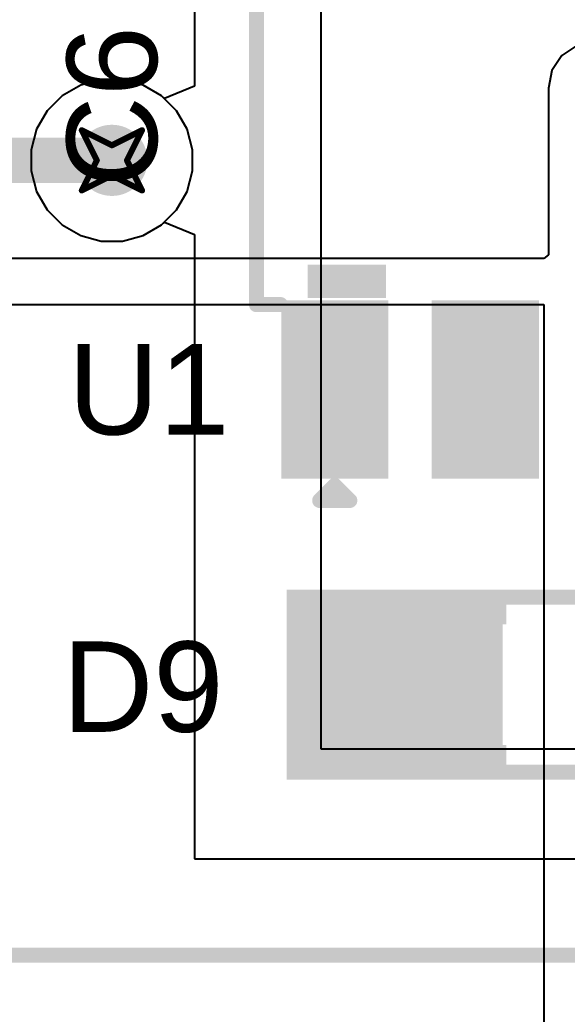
# Model space of a CAD drawing. Header units: inches. Extents: x -36 to 349, y -11 to 240.
# Drawn here: x 30.03 to 34.65, y 2.43 to 10.81 of the extents above; entities that cross this region are included whole.
import ezdxf

# ---------------------------------------------------------------- set-up
doc = ezdxf.new("R2010")
doc.units = ezdxf.units.IN
for name, color, linetype in [('Bottom Layer', 5, 'Continuous'), ('Drill Drawing', 1, 'Continuous'), ('Layer 1', 16, 'Continuous'), ('Layer 2', 76, 'Continuous'), ('Top Layer', 1, 'Continuous'), ('Top Overlay', 2, 'Continuous'), ('Top Paste', 8, 'Continuous'), ('Top Solder', 216, 'Continuous'), ('Via Holes', 16, 'Continuous')]:
    doc.layers.add(name, color=color, linetype=linetype)
doc.styles.add('Arial', font='', dxfattribs={"height": 0.2})
doc.styles.get('Arial').set_extended_font_data('Arial')

# ---------------------------------------------------------------- blocks, each defined once
blk = doc.blocks.new('TB008A_508_02BE_123')
at = {"layer": 'Top Overlay'}
blk.add_lwpolyline([(5.08, -6, 0.127, 0.127, 0), (-5.08, -6, 0.127, 0.127, 0)], format="xyseb", dxfattribs=at)
blk = doc.blocks.new('SOP_8_165')
at = {"layer": 'Top Layer'}
for points in [[(-3.4, 2.255), (-2.1, 2.255), (-2.1, 1.555), (-3.4, 1.555)], [(2.1, 2.255), (3.4, 2.255), (3.4, 1.555), (2.1, 1.555)], [(-3.4, 0.985), (-2.1, 0.985), (-2.1, 0.285), (-3.4, 0.285)], [(2.1, 0.985), (3.4, 0.985), (3.4, 0.285), (2.1, 0.285)], [(-3.4, -0.285), (-2.1, -0.285), (-2.1, -0.985), (-3.4, -0.985)], [(2.1, -0.285), (3.4, -0.285), (3.4, -0.985), (2.1, -0.985)], [(-3.4, -1.555), (-2.1, -1.555), (-2.1, -2.255), (-3.4, -2.255)], [(2.1, -1.555), (3.4, -1.555), (3.4, -2.255), (2.1, -2.255)]]:
    blk.add_hatch(color=1, dxfattribs=at).paths.add_polyline_path(points)
at = {"layer": 'Top Overlay'}
blk.add_hatch(color=2, dxfattribs=at).paths.add_polyline_path([(-1.9794, 1.4721), (-1.7, 1.4721), (-1.7, 2.1325), (-1.9794, 2.1325)])
at = {"layer": 'Top Paste'}
for points in [[(-3.4, 2.255), (-2.1, 2.255), (-2.1, 1.555), (-3.4, 1.555)], [(2.1, 2.255), (3.4, 2.255), (3.4, 1.555), (2.1, 1.555)], [(-3.4, 0.985), (-2.1, 0.985), (-2.1, 0.285), (-3.4, 0.285)], [(2.1, 0.985), (3.4, 0.985), (3.4, 0.285), (2.1, 0.285)], [(-3.4, -0.285), (-2.1, -0.285), (-2.1, -0.985), (-3.4, -0.985)], [(2.1, -0.285), (3.4, -0.285), (3.4, -0.985), (2.1, -0.985)], [(-3.4, -1.555), (-2.1, -1.555), (-2.1, -2.255), (-3.4, -2.255)], [(2.1, -1.555), (3.4, -1.555), (3.4, -2.255), (2.1, -2.255)]]:
    blk.add_hatch(color=8, dxfattribs=at).paths.add_polyline_path(points)
at = {"layer": 'Top Solder'}
for points in [[(-3.5016, 2.3566), (-1.9984, 2.3566), (-1.9984, 1.4534), (-3.5016, 1.4534)], [(1.9984, 2.3566), (3.5016, 2.3566), (3.5016, 1.4534), (1.9984, 1.4534)], [(-3.5016, 1.0866), (-1.9984, 1.0866), (-1.9984, 0.1834), (-3.5016, 0.1834)], [(1.9984, 1.0866), (3.5016, 1.0866), (3.5016, 0.1834), (1.9984, 0.1834)], [(-3.5016, -0.1834), (-1.9984, -0.1834), (-1.9984, -1.0866), (-3.5016, -1.0866)], [(1.9984, -0.1834), (3.5016, -0.1834), (3.5016, -1.0866), (1.9984, -1.0866)], [(-3.5016, -1.4534), (-1.9984, -1.4534), (-1.9984, -2.3566), (-3.5016, -2.3566)], [(1.9984, -1.4534), (3.5016, -1.4534), (3.5016, -2.3566), (1.9984, -2.3566)]]:
    blk.add_hatch(color=216, dxfattribs=at).paths.add_polyline_path(points)
at = {"layer": 'Top Overlay'}
for points in [[(-2.0356, 2.5654, 0.127, 0.127, 0), (-2.0356, 2.3622, 0.127, 0.127, 0)], [(-2.0356, 2.5654, 0.127, 0.127, 0), (2.0284, 2.5654, 0.127, 0.127, 0)], [(2.0284, 2.5654, 0.127, 0.127, 0), (2.0284, 2.3622, 0.127, 0.127, 0)], [(-3.6866, 2.032, 0.127, 0.127, 0), (-3.6866, 1.778, 0.127, 0.127, 0)], [(-3.6866, 2.032, 0.127, 0.127, 0), (-3.5596, 1.905, 0.127, 0.127, 0)], [(-3.5596, 1.905, 0.127, 0.127, 0), (-3.6866, 1.778, 0.127, 0.127, 0)], [(-2.0356, -2.3622, 0.127, 0.127, 0), (-2.0356, -2.5654, 0.127, 0.127, 0)], [(2.0284, -2.3622, 0.127, 0.127, 0), (2.0284, -2.5654, 0.127, 0.127, 0)], [(-2.0356, -2.5654, 0.127, 0.127, 0), (2.0284, -2.5654, 0.127, 0.127, 0)]]:
    blk.add_lwpolyline(points, format="xyseb", dxfattribs=at)
for points in [[(-2.0673, 2.5654, 0.0635, 0.0635, 1), (-2.0038, 2.5654, 0.0635, 0.0635, 1)], [(-2.0673, 2.5654, 0.0635, 0.0635, 1), (-2.0038, 2.5654, 0.0635, 0.0635, 1)], [(1.9967, 2.5654, 0.0635, 0.0635, 1), (2.0602, 2.5654, 0.0635, 0.0635, 1)], [(1.9967, 2.5654, 0.0635, 0.0635, 1), (2.0602, 2.5654, 0.0635, 0.0635, 1)], [(-2.0673, 2.3622, 0.0635, 0.0635, 1), (-2.0038, 2.3622, 0.0635, 0.0635, 1)], [(1.9967, 2.3622, 0.0635, 0.0635, 1), (2.0602, 2.3622, 0.0635, 0.0635, 1)], [(-3.7183, 2.032, 0.0635, 0.0635, 1), (-3.6548, 2.032, 0.0635, 0.0635, 1)], [(-3.7183, 2.032, 0.0635, 0.0635, 1), (-3.6548, 2.032, 0.0635, 0.0635, 1)], [(-3.5913, 1.905, 0.0635, 0.0635, 1), (-3.5278, 1.905, 0.0635, 0.0635, 1)], [(-3.5913, 1.905, 0.0635, 0.0635, 1), (-3.5278, 1.905, 0.0635, 0.0635, 1)], [(-3.7183, 1.778, 0.0635, 0.0635, 1), (-3.6548, 1.778, 0.0635, 0.0635, 1)], [(-3.7183, 1.778, 0.0635, 0.0635, 1), (-3.6548, 1.778, 0.0635, 0.0635, 1)], [(-2.0673, -2.3622, 0.0635, 0.0635, 1), (-2.0038, -2.3622, 0.0635, 0.0635, 1)], [(1.9967, -2.3622, 0.0635, 0.0635, 1), (2.0602, -2.3622, 0.0635, 0.0635, 1)], [(-2.0673, -2.5654, 0.0635, 0.0635, 1), (-2.0038, -2.5654, 0.0635, 0.0635, 1)], [(-2.0673, -2.5654, 0.0635, 0.0635, 1), (-2.0038, -2.5654, 0.0635, 0.0635, 1)], [(1.9967, -2.5654, 0.0635, 0.0635, 1), (2.0602, -2.5654, 0.0635, 0.0635, 1)], [(1.9967, -2.5654, 0.0635, 0.0635, 1), (2.0602, -2.5654, 0.0635, 0.0635, 1)]]:
    blk.add_lwpolyline(points, format="xyseb", close=True, dxfattribs=at)
blk = doc.blocks.new('SOD_123_390')
at = {"layer": 'Top Layer'}
for points in [[(-1.1, 0.45), (-1.1, -0.45), (-2.05, -0.45), (-2.05, 0.45)], [(2.05, 0.45), (2.05, -0.45), (1.1, -0.45), (1.1, 0.45)]]:
    blk.add_hatch(color=1, dxfattribs=at).paths.add_polyline_path(points)
at = {"layer": 'Top Overlay'}
for points in [[(0.9652, 0.508), (2.8194, 0.508), (2.8194, 0.8), (0.9652, 0.8)], [(2.1198, -0.7874), (2.8194, -0.7874), (2.8194, 0.7874), (2.1198, 0.7874)], [(0.9652, -0.8), (2.8194, -0.8), (2.8194, -0.508), (0.9652, -0.508)]]:
    blk.add_hatch(color=2, dxfattribs=at).paths.add_polyline_path(points)
at = {"layer": 'Top Paste'}
for points in [[(-1.1, 0.45), (-1.1, -0.45), (-2.05, -0.45), (-2.05, 0.45)], [(2.05, 0.45), (2.05, -0.45), (1.1, -0.45), (1.1, 0.45)]]:
    blk.add_hatch(color=8, dxfattribs=at).paths.add_polyline_path(points)
at = {"layer": 'Top Solder'}
for points in [[(-0.9984, 0.5516), (-0.9984, -0.5516), (-2.1516, -0.5516), (-2.1516, 0.5516)], [(2.1516, 0.5516), (2.1516, -0.5516), (0.9984, -0.5516), (0.9984, 0.5516)]]:
    blk.add_hatch(color=216, dxfattribs=at).paths.add_polyline_path(points)
at = {"layer": 'Top Overlay'}
for points in [[(0.9652, 0.7366, 0.127, 0.127, 0), (-1.3716, 0.7366, 0.127, 0.127, 0)], [(-1.3716, 0.7366, 0.127, 0.127, 0), (-1.3716, 0.5842, 0.127, 0.127, 0)], [(-1.3716, -0.5842, 0.127, 0.127, 0), (-1.3716, -0.7366, 0.127, 0.127, 0)], [(0.9652, -0.7366, 0.127, 0.127, 0), (-1.3716, -0.7366, 0.127, 0.127, 0)]]:
    blk.add_lwpolyline(points, format="xyseb", dxfattribs=at)
for points in [[(-1.4034, 0.7366, 0.0635, 0.0635, 1), (-1.3399, 0.7366, 0.0635, 0.0635, 1)], [(-1.4034, 0.7366, 0.0635, 0.0635, 1), (-1.3399, 0.7366, 0.0635, 0.0635, 1)], [(0.9334, 0.7366, 0.0635, 0.0635, 1), (0.9969, 0.7366, 0.0635, 0.0635, 1)], [(-1.4034, 0.5842, 0.0635, 0.0635, 1), (-1.3399, 0.5842, 0.0635, 0.0635, 1)], [(-1.4034, -0.5842, 0.0635, 0.0635, 1), (-1.3399, -0.5842, 0.0635, 0.0635, 1)], [(-1.4034, -0.7366, 0.0635, 0.0635, 1), (-1.3399, -0.7366, 0.0635, 0.0635, 1)], [(-1.4034, -0.7366, 0.0635, 0.0635, 1), (-1.3399, -0.7366, 0.0635, 0.0635, 1)], [(0.9334, -0.7366, 0.0635, 0.0635, 1), (0.9969, -0.7366, 0.0635, 0.0635, 1)]]:
    blk.add_lwpolyline(points, format="xyseb", close=True, dxfattribs=at)

msp = doc.modelspace()

# ---------------------------------------------------------------- hatches: boundary and pattern name
at = {"layer": 'Bottom Layer'}
h = msp.add_hatch(color=5, dxfattribs=at)
edge = h.paths.add_edge_path()
edge.add_arc((30.808, 9.6266), 0.3, 0, 360)
at = {"layer": 'Layer 1'}
h = msp.add_hatch(color=16, dxfattribs=at)
edge = h.paths.add_edge_path()
edge.add_arc((30.808, 9.6266), 0.3, 0, 360)
at = {"layer": 'Layer 2'}
h = msp.add_hatch(color=76, dxfattribs=at)
edge = h.paths.add_edge_path()
edge.add_arc((30.808, 9.6266), 0.3, 0, 360)
at = {"layer": 'Top Layer'}
h = msp.add_hatch(color=1, dxfattribs=at)
edge = h.paths.add_edge_path()
edge.add_arc((30.808, 9.6266), 0.3, 0, 360)
at = {"layer": 'Via Holes'}
h = msp.add_hatch(color=7, dxfattribs=at)
edge = h.paths.add_edge_path()
edge.add_arc((30.808, 9.6266), 0.15, 0, 360)

# ---------------------------------------------------------------- linework, layer by layer
at = {"layer": 'Bottom Layer'}
for p, q in [((30.5451, 10.2612), (30.3898, 10.1715)), ((30.7183, 10.3076), (30.5451, 10.2612)), ((30.8976, 10.3076), (30.7183, 10.3076)), ((31.0708, 10.2612), (30.8976, 10.3076)), ((31.2261, 10.1715), (31.0708, 10.2612)), ((30.3898, 10.1715), (30.263, 10.0447)), ((31.3529, 10.0447), (31.2261, 10.1715)), ((30.263, 10.0447), (30.1734, 9.8895)), ((31.4425, 9.8895), (31.3529, 10.0447)), ((30.1734, 9.8895), (30.127, 9.7163)), ((31.489, 9.7163), (31.4425, 9.8895)), ((30.127, 9.7163), (30.127, 9.5369)), ((31.489, 9.5369), (31.489, 9.7163)), ((30.127, 9.5369), (30.1734, 9.3637)), ((31.4425, 9.3637), (31.489, 9.5369)), ((30.1734, 9.3637), (30.263, 9.2085)), ((31.3529, 9.2085), (31.4425, 9.3637)), ((30.263, 9.2085), (30.3898, 9.0817)), ((31.2261, 9.0817), (31.3529, 9.2085)), ((30.3898, 9.0817), (30.5451, 8.992)), ((31.0708, 8.992), (31.2261, 9.0817)), ((30.5451, 8.992), (30.7183, 8.9456)), ((30.8976, 8.9456), (31.0708, 8.992)), ((30.7183, 8.9456), (30.8976, 8.9456))]:
    msp.add_line(p, q, dxfattribs=at)
at = {"layer": 'Drill Drawing'}
for points in [[(30.554, 9.8806, 0.0508, 0.0508, 0), (30.808, 9.7536, 0.0508, 0.0508, 0)], [(30.554, 9.8806, 0.0508, 0.0508, 0), (30.681, 9.6266, 0.0508, 0.0508, 0)], [(30.808, 9.7536, 0.0508, 0.0508, 0), (31.062, 9.8806, 0.0508, 0.0508, 0)], [(30.935, 9.6266, 0.0508, 0.0508, 0), (31.062, 9.8806, 0.0508, 0.0508, 0)], [(30.554, 9.3726, 0.0508, 0.0508, 0), (30.681, 9.6266, 0.0508, 0.0508, 0)], [(30.935, 9.6266, 0.0508, 0.0508, 0), (31.062, 9.3726, 0.0508, 0.0508, 0)], [(30.554, 9.3726, 0.0508, 0.0508, 0), (30.808, 9.4996, 0.0508, 0.0508, 0)], [(30.808, 9.4996, 0.0508, 0.0508, 0), (31.062, 9.3726, 0.0508, 0.0508, 0)]]:
    msp.add_lwpolyline(points, format="xyseb", dxfattribs=at)
for points in [[(30.5413, 9.8806, 0.0254, 0.0254, 1), (30.5667, 9.8806, 0.0254, 0.0254, 1)], [(30.5413, 9.8806, 0.0254, 0.0254, 1), (30.5667, 9.8806, 0.0254, 0.0254, 1)], [(31.0493, 9.8806, 0.0254, 0.0254, 1), (31.0747, 9.8806, 0.0254, 0.0254, 1)], [(31.0493, 9.8806, 0.0254, 0.0254, 1), (31.0747, 9.8806, 0.0254, 0.0254, 1)], [(30.7953, 9.7536, 0.0254, 0.0254, 1), (30.8207, 9.7536, 0.0254, 0.0254, 1)], [(30.7953, 9.7536, 0.0254, 0.0254, 1), (30.8207, 9.7536, 0.0254, 0.0254, 1)], [(30.6683, 9.6266, 0.0254, 0.0254, 1), (30.6937, 9.6266, 0.0254, 0.0254, 1)], [(30.6683, 9.6266, 0.0254, 0.0254, 1), (30.6937, 9.6266, 0.0254, 0.0254, 1)], [(30.9223, 9.6266, 0.0254, 0.0254, 1), (30.9477, 9.6266, 0.0254, 0.0254, 1)], [(30.9223, 9.6266, 0.0254, 0.0254, 1), (30.9477, 9.6266, 0.0254, 0.0254, 1)], [(30.7953, 9.4996, 0.0254, 0.0254, 1), (30.8207, 9.4996, 0.0254, 0.0254, 1)], [(30.7953, 9.4996, 0.0254, 0.0254, 1), (30.8207, 9.4996, 0.0254, 0.0254, 1)], [(30.5413, 9.3726, 0.0254, 0.0254, 1), (30.5667, 9.3726, 0.0254, 0.0254, 1)], [(30.5413, 9.3726, 0.0254, 0.0254, 1), (30.5667, 9.3726, 0.0254, 0.0254, 1)], [(31.0493, 9.3726, 0.0254, 0.0254, 1), (31.0747, 9.3726, 0.0254, 0.0254, 1)], [(31.0493, 9.3726, 0.0254, 0.0254, 1), (31.0747, 9.3726, 0.0254, 0.0254, 1)]]:
    msp.add_lwpolyline(points, format="xyseb", close=True, dxfattribs=at)
at = {"layer": 'Layer 2'}
for p, q in [((32.5718, 4.6639), (32.5718, 31.623)), ((31.505, 30.8419), (31.505, 10.2518)), ((30.5451, 10.2612), (30.3898, 10.1715)), ((30.7183, 10.3076), (30.5451, 10.2612)), ((30.8976, 10.3076), (30.7183, 10.3076)), ((31.0708, 10.2612), (30.8976, 10.3076)), ((31.2261, 10.1715), (31.0708, 10.2612)), ((31.505, 10.2518), (31.251, 10.1466)), ((30.3898, 10.1715), (30.263, 10.0447)), ((31.251, 10.1466), (31.2261, 10.1715)), ((30.263, 10.0447), (30.1734, 9.8895)), ((30.1734, 9.8895), (30.127, 9.7163)), ((30.127, 9.7163), (30.127, 9.5369)), ((30.127, 9.5369), (30.1734, 9.3637)), ((30.1734, 9.3637), (30.263, 9.2085)), ((30.263, 9.2085), (30.3898, 9.0817)), ((30.3898, 9.0817), (30.5451, 8.992)), ((31.0708, 8.992), (31.2261, 9.0817)), ((31.2261, 9.0817), (31.251, 9.1066)), ((31.251, 9.1066), (31.505, 9.0014)), ((30.5451, 8.992), (30.7183, 8.9456)), ((30.8976, 8.9456), (31.0708, 8.992)), ((31.505, 9.0014), (31.505, 3.7401)), ((30.7183, 8.9456), (30.8976, 8.9456)), ((42.1951, 4.6639), (32.5718, 4.6639)), ((31.505, 3.7401), (42.2994, 3.7401))]:
    msp.add_line(p, q, dxfattribs=at)
at = {"layer": 'Top Layer'}
for p, q in [((34.7289, 10.5951), (34.6029, 10.5109)), ((34.6029, 10.5109), (34.5187, 10.3849)), ((34.5187, 10.3849), (34.4891, 10.2362)), ((34.4891, 10.2362), (34.4891, 8.83)), ((34.4891, 8.83), (34.4514, 8.7991)), ((34.4514, 8.7991), (29.2444, 8.7991)), ((29.2444, 8.4106), (34.4514, 8.4106)), ((34.4514, 8.4106), (34.4514, -9.1694))]:
    msp.add_line(p, q, dxfattribs=at)
msp.add_lwpolyline([(29.092, 9.6266, 0.381, 0.381, 0), (30.808, 9.6266, 0.381, 0.381, 0)], format="xyseb", dxfattribs=at)
msp.add_lwpolyline([(30.7127, 9.6266, 0.1905, 0.1905, 1), (30.9032, 9.6266, 0.1905, 0.1905, 1)], format="xyseb", close=True, dxfattribs=at)

# ---------------------------------------------------------------- block references
for name, p, rotation in [('SOP_8_165', (34.5926, 10.4462), 90), ('SOD_123_390', (35.101, 5.207), 180), ('TB008A_508_02BE_123', (34.9738, -3.0734), 180)]:
    msp.add_blockref(name, p, dxfattribs=dict(rotation=rotation))

# ---------------------------------------------------------------- texts
at = {"layer": 'Top Overlay', "style": 'Arial'}
msp.add_text('C6', height=0.762, rotation=90, dxfattribs=at).set_placement((31.1888, 9.3982))
for s, p in [('U1', (30.4384, 7.3153)), ('D9', (30.3889, 4.8093))]:
    msp.add_text(s, height=0.762, dxfattribs=at).set_placement(p)

doc.saveas('drawing.dxf')
